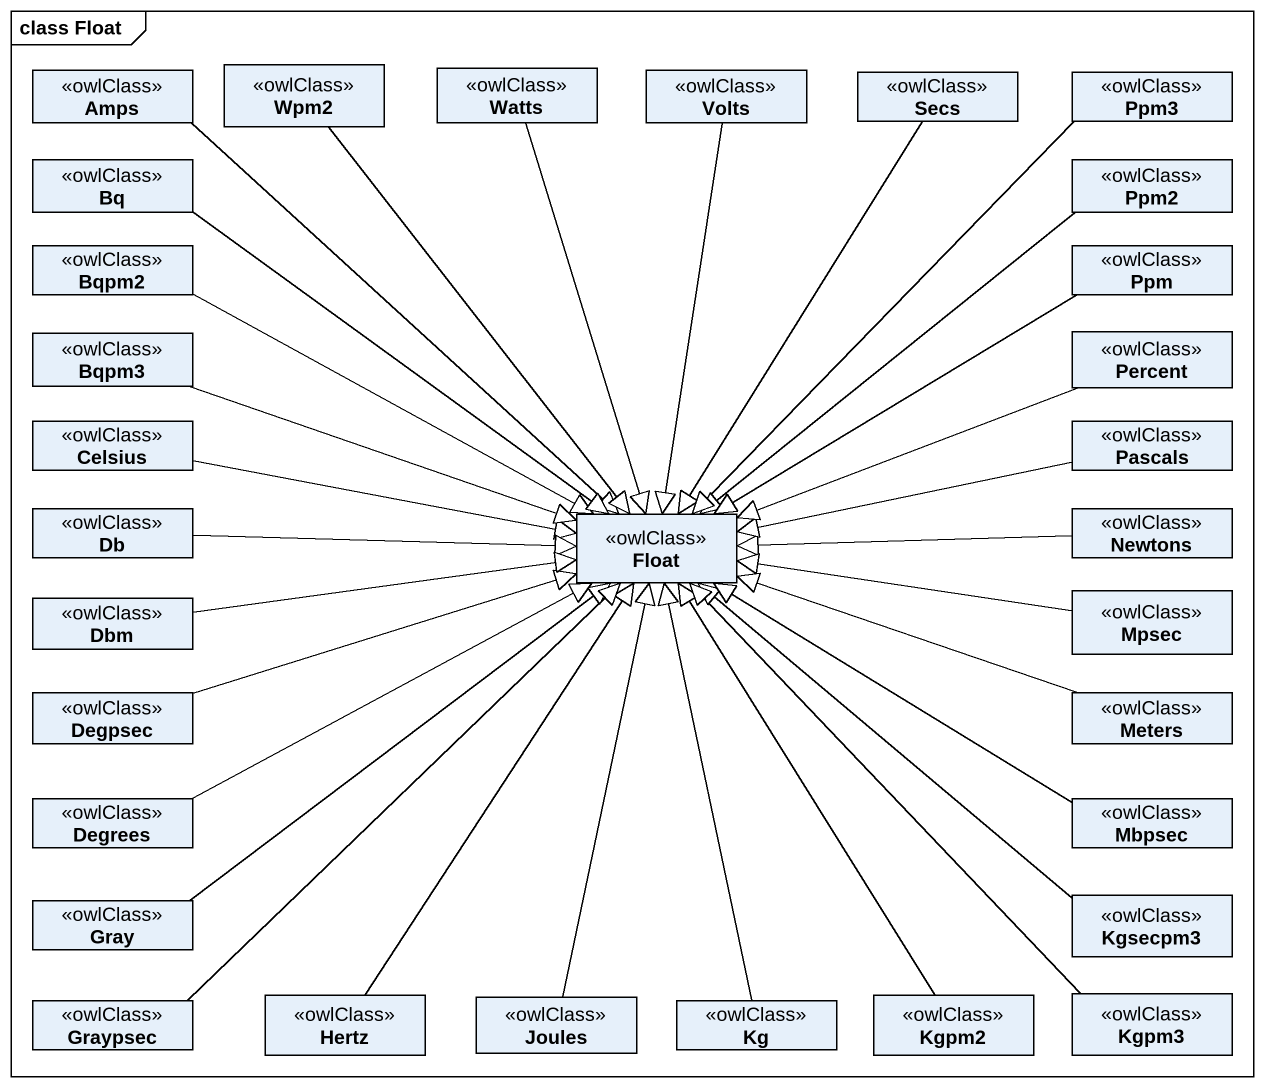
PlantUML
@startuml
mainframe class Float
hide circle
hide empty members
class Amps <<owlClass>>
class Wpm2 <<owlClass>>
class Watts <<owlClass>>
class Volts <<owlClass>>
class Secs <<owlClass>>
class Ppm3 <<owlClass>>
class Bq <<owlClass>>
class Ppm2 <<owlClass>>
class Bqpm2 <<owlClass>>
class Ppm <<owlClass>>
class Bqpm3 <<owlClass>>
class Percent <<owlClass>>
class Celsius <<owlClass>>
class Pascals <<owlClass>>
class Db <<owlClass>>
class Float <<owlClass>>
class Newtons <<owlClass>>
class Dbm <<owlClass>>
class Mpsec <<owlClass>>
class Degpsec <<owlClass>>
class Meters <<owlClass>>
class Degrees <<owlClass>>
class Mbpsec <<owlClass>>
class Kgsecpm3 <<owlClass>>
class Gray <<owlClass>>
class Graypsec <<owlClass>>
class Hertz <<owlClass>>
class Joules <<owlClass>>
class Kg <<owlClass>>
class Kgpm2 <<owlClass>>
class Kgpm3 <<owlClass>>
Amps --|> Float
Wpm2 --|> Float
Watts --|> Float
Volts --|> Float
Secs --|> Float
Ppm3 --|> Float
Bq --|> Float
Ppm2 --|> Float
Bqpm2 -right-|> Float
Ppm -left-|> Float
Bqpm3 -right-|> Float
Percent -left-|> Float
Celsius -right-|> Float
Pascals -left-|> Float
Db -right-|> Float
Newtons -left-|> Float
Dbm -right-|> Float
Mpsec -left-|> Float
Degpsec -right-|> Float
Meters -left-|> Float
Degrees -right-|> Float
Mbpsec -left-|> Float
Kgsecpm3 -up-|> Float
Gray -up-|> Float
Graypsec -up-|> Float
Hertz -up-|> Float
Joules -up-|> Float
Kg -up-|> Float
Kgpm2 -up-|> Float
Kgpm3 -up-|> Float
@enduml
